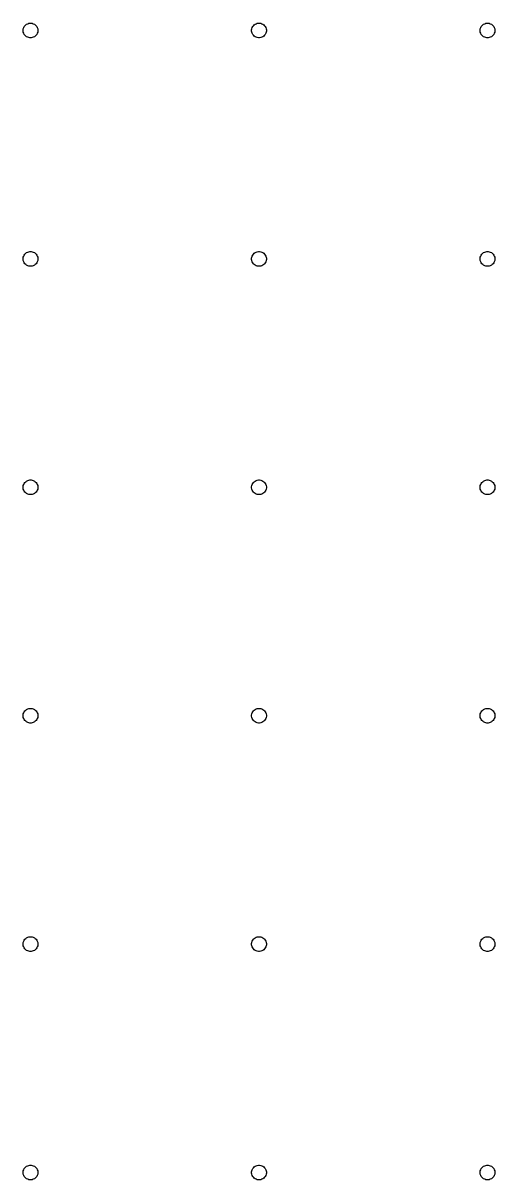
# Model space of a CAD drawing. Extents: x 184 to 397, y -389 to -28.
# Drawn here: x 324.4 to 396.6, y -389.2 to -212 of the extents above; entities that cross this region are included whole.
import ezdxf

# ---------------------------------------------------------------- set-up
doc = ezdxf.new("R2010")
doc.units = 0
doc.layers.add('BLACK', color=7, linetype='CONTINUOUS')

msp = doc.modelspace()

# ---------------------------------------------------------------- linework, layer by layer
at = {"layer": 'BLACK', "linetype": 'CONTINUOUS'}
for p, q in [((324.401222, -212.836206), (324.456016, -212.667567)), ((324.456016, -212.667567), (324.536517, -212.509576)), ((324.536517, -212.509576), (324.640741, -212.366123)), ((324.640741, -212.366123), (324.766124, -212.24074)), ((324.766124, -212.24074), (324.909577, -212.136516)), ((324.909577, -212.136516), (325.067568, -212.056015)), ((325.067568, -212.056015), (325.236207, -212.001221)), ((325.236207, -212.001221), (325.411341, -211.973482)), ((325.411341, -211.973482), (325.588659, -211.973482)), ((325.588659, -211.973482), (325.763793, -212.001221)), ((325.763793, -212.001221), (325.932432, -212.056015)), ((325.932432, -212.056015), (326.090423, -212.136516)), ((326.090423, -212.136516), (326.233876, -212.24074)), ((326.233876, -212.24074), (326.359259, -212.366123)), ((326.359259, -212.366123), (326.463483, -212.509576)), ((326.463483, -212.509576), (326.543984, -212.667567)), ((326.543984, -212.667567), (326.598778, -212.836206)), ((359.401222, -212.836206), (359.456016, -212.667567)), ((359.456016, -212.667567), (359.536517, -212.509576)), ((359.536517, -212.509576), (359.640741, -212.366123)), ((359.640741, -212.366123), (359.766124, -212.24074)), ((359.766124, -212.24074), (359.909577, -212.136516)), ((359.909577, -212.136516), (360.067568, -212.056015)), ((360.067568, -212.056015), (360.236207, -212.001221)), ((360.236207, -212.001221), (360.411341, -211.973482)), ((360.411341, -211.973482), (360.588659, -211.973482)), ((360.588659, -211.973482), (360.763793, -212.001221)), ((360.763793, -212.001221), (360.932432, -212.056015)), ((360.932432, -212.056015), (361.090423, -212.136516)), ((361.090423, -212.136516), (361.233876, -212.24074)), ((361.233876, -212.24074), (361.359259, -212.366123)), ((361.359259, -212.366123), (361.463483, -212.509576)), ((361.463483, -212.509576), (361.543984, -212.667567)), ((361.543984, -212.667567), (361.598778, -212.836206)), ((394.401222, -212.836206), (394.456016, -212.667567)), ((394.456016, -212.667567), (394.536517, -212.509576)), ((394.536517, -212.509576), (394.640741, -212.366123)), ((394.640741, -212.366123), (394.766124, -212.24074)), ((394.766124, -212.24074), (394.909577, -212.136516)), ((394.909577, -212.136516), (395.067568, -212.056015)), ((395.067568, -212.056015), (395.236207, -212.001221)), ((395.236207, -212.001221), (395.411341, -211.973482)), ((395.411341, -211.973482), (395.588659, -211.973482)), ((395.588659, -211.973482), (395.763793, -212.001221)), ((395.763793, -212.001221), (395.932432, -212.056015)), ((395.932432, -212.056015), (396.090423, -212.136516)), ((396.090423, -212.136516), (396.233876, -212.24074)), ((396.233876, -212.24074), (396.359259, -212.366123)), ((396.359259, -212.366123), (396.463483, -212.509576)), ((396.463483, -212.509576), (396.543984, -212.667567)), ((396.543984, -212.667567), (396.598778, -212.836206)), ((324.373483, -213.01134), (324.401222, -212.836206)), ((324.373483, -213.188658), (324.373483, -213.01134)), ((324.401222, -213.363792), (324.373483, -213.188658)), ((324.456016, -213.532431), (324.401222, -213.363792)), ((324.536517, -213.690422), (324.456016, -213.532431)), ((324.640741, -213.833875), (324.536517, -213.690422)), ((324.766124, -213.959258), (324.640741, -213.833875)), ((324.909577, -214.063482), (324.766124, -213.959258)), ((325.067568, -214.143983), (324.909577, -214.063482)), ((325.236207, -214.198777), (325.067568, -214.143983)), ((325.411341, -214.226516), (325.236207, -214.198777)), ((325.588659, -214.226516), (325.411341, -214.226516)), ((325.763793, -214.198777), (325.588659, -214.226516)), ((325.932432, -214.143983), (325.763793, -214.198777)), ((326.090423, -214.063482), (325.932432, -214.143983)), ((326.233876, -213.959258), (326.090423, -214.063482)), ((326.359259, -213.833875), (326.233876, -213.959258)), ((326.463483, -213.690422), (326.359259, -213.833875)), ((326.543984, -213.532431), (326.463483, -213.690422)), ((326.598778, -213.363792), (326.543984, -213.532431)), ((326.598778, -212.836206), (326.626517, -213.01134)), ((326.626517, -213.188658), (326.598778, -213.363792)), ((326.626517, -213.01134), (326.626517, -213.188658)), ((359.373483, -213.01134), (359.401222, -212.836206)), ((359.373483, -213.188658), (359.373483, -213.01134)), ((359.401222, -213.363792), (359.373483, -213.188658)), ((359.456016, -213.532431), (359.401222, -213.363792)), ((359.536517, -213.690422), (359.456016, -213.532431)), ((359.640741, -213.833875), (359.536517, -213.690422)), ((359.766124, -213.959258), (359.640741, -213.833875)), ((359.909577, -214.063482), (359.766124, -213.959258)), ((360.067568, -214.143983), (359.909577, -214.063482)), ((360.236207, -214.198777), (360.067568, -214.143983)), ((360.411341, -214.226516), (360.236207, -214.198777)), ((360.588659, -214.226516), (360.411341, -214.226516)), ((360.763793, -214.198777), (360.588659, -214.226516)), ((360.932432, -214.143983), (360.763793, -214.198777)), ((361.090423, -214.063482), (360.932432, -214.143983)), ((361.233876, -213.959258), (361.090423, -214.063482)), ((361.359259, -213.833875), (361.233876, -213.959258)), ((361.463483, -213.690422), (361.359259, -213.833875)), ((361.543984, -213.532431), (361.463483, -213.690422)), ((361.598778, -213.363792), (361.543984, -213.532431)), ((361.598778, -212.836206), (361.626517, -213.01134)), ((361.626517, -213.188658), (361.598778, -213.363792)), ((361.626517, -213.01134), (361.626517, -213.188658)), ((394.373483, -213.01134), (394.401222, -212.836206)), ((394.373483, -213.188658), (394.373483, -213.01134)), ((394.401222, -213.363792), (394.373483, -213.188658)), ((394.456016, -213.532431), (394.401222, -213.363792)), ((394.536517, -213.690422), (394.456016, -213.532431)), ((394.640741, -213.833875), (394.536517, -213.690422)), ((394.766124, -213.959258), (394.640741, -213.833875)), ((394.909577, -214.063482), (394.766124, -213.959258)), ((395.067568, -214.143983), (394.909577, -214.063482)), ((395.236207, -214.198777), (395.067568, -214.143983)), ((395.411341, -214.226516), (395.236207, -214.198777)), ((395.588659, -214.226516), (395.411341, -214.226516)), ((395.763793, -214.198777), (395.588659, -214.226516)), ((395.932432, -214.143983), (395.763793, -214.198777)), ((396.090423, -214.063482), (395.932432, -214.143983)), ((396.233876, -213.959258), (396.090423, -214.063482)), ((396.359259, -213.833875), (396.233876, -213.959258)), ((396.463483, -213.690422), (396.359259, -213.833875)), ((396.543984, -213.532431), (396.463483, -213.690422)), ((396.598778, -213.363792), (396.543984, -213.532431)), ((396.598778, -212.836206), (396.626517, -213.01134)), ((396.626517, -213.188658), (396.598778, -213.363792)), ((396.626517, -213.01134), (396.626517, -213.188658)), ((324.373483, -248.01134), (324.401222, -247.836206)), ((324.373483, -248.188658), (324.373483, -248.01134)), ((324.401222, -247.836206), (324.456016, -247.667567)), ((324.456016, -247.667567), (324.536517, -247.509576)), ((324.536517, -247.509576), (324.640741, -247.366123)), ((324.640741, -247.366123), (324.766124, -247.24074)), ((324.766124, -247.24074), (324.909577, -247.136516)), ((324.909577, -247.136516), (325.067568, -247.056015)), ((325.067568, -247.056015), (325.236207, -247.001221)), ((325.236207, -247.001221), (325.411341, -246.973482)), ((325.411341, -246.973482), (325.588659, -246.973482)), ((325.588659, -246.973482), (325.763793, -247.001221)), ((325.763793, -247.001221), (325.932432, -247.056015)), ((325.932432, -247.056015), (326.090423, -247.136516)), ((326.090423, -247.136516), (326.233876, -247.24074)), ((326.233876, -247.24074), (326.359259, -247.366123)), ((326.359259, -247.366123), (326.463483, -247.509576)), ((326.463483, -247.509576), (326.543984, -247.667567)), ((326.543984, -247.667567), (326.598778, -247.836206)), ((326.598778, -247.836206), (326.626517, -248.01134)), ((326.626517, -248.01134), (326.626517, -248.188658)), ((359.373483, -248.01134), (359.401222, -247.836206)), ((359.373483, -248.188658), (359.373483, -248.01134)), ((359.401222, -247.836206), (359.456016, -247.667567)), ((359.456016, -247.667567), (359.536517, -247.509576)), ((359.536517, -247.509576), (359.640741, -247.366123)), ((359.640741, -247.366123), (359.766124, -247.24074)), ((359.766124, -247.24074), (359.909577, -247.136516)), ((359.909577, -247.136516), (360.067568, -247.056015)), ((360.067568, -247.056015), (360.236207, -247.001221)), ((360.236207, -247.001221), (360.411341, -246.973482)), ((360.411341, -246.973482), (360.588659, -246.973482)), ((360.588659, -246.973482), (360.763793, -247.001221)), ((360.763793, -247.001221), (360.932432, -247.056015)), ((360.932432, -247.056015), (361.090423, -247.136516)), ((361.090423, -247.136516), (361.233876, -247.24074)), ((361.233876, -247.24074), (361.359259, -247.366123)), ((361.359259, -247.366123), (361.463483, -247.509576)), ((361.463483, -247.509576), (361.543984, -247.667567)), ((361.543984, -247.667567), (361.598778, -247.836206)), ((361.598778, -247.836206), (361.626517, -248.01134)), ((361.626517, -248.01134), (361.626517, -248.188658)), ((394.373483, -248.01134), (394.401222, -247.836206)), ((394.373483, -248.188658), (394.373483, -248.01134)), ((394.401222, -247.836206), (394.456016, -247.667567)), ((394.456016, -247.667567), (394.536517, -247.509576)), ((394.536517, -247.509576), (394.640741, -247.366123)), ((394.640741, -247.366123), (394.766124, -247.24074)), ((394.766124, -247.24074), (394.909577, -247.136516)), ((394.909577, -247.136516), (395.067568, -247.056015)), ((395.067568, -247.056015), (395.236207, -247.001221)), ((395.236207, -247.001221), (395.411341, -246.973482)), ((395.411341, -246.973482), (395.588659, -246.973482)), ((395.588659, -246.973482), (395.763793, -247.001221)), ((395.763793, -247.001221), (395.932432, -247.056015)), ((395.932432, -247.056015), (396.090423, -247.136516)), ((396.090423, -247.136516), (396.233876, -247.24074)), ((396.233876, -247.24074), (396.359259, -247.366123)), ((396.359259, -247.366123), (396.463483, -247.509576)), ((396.463483, -247.509576), (396.543984, -247.667567)), ((396.543984, -247.667567), (396.598778, -247.836206)), ((396.598778, -247.836206), (396.626517, -248.01134)), ((396.626517, -248.01134), (396.626517, -248.188658)), ((324.401222, -248.363792), (324.373483, -248.188658)), ((324.456016, -248.532431), (324.401222, -248.363792)), ((324.536517, -248.690422), (324.456016, -248.532431)), ((324.640741, -248.833875), (324.536517, -248.690422)), ((324.766124, -248.959258), (324.640741, -248.833875)), ((324.909577, -249.063482), (324.766124, -248.959258)), ((325.067568, -249.143983), (324.909577, -249.063482)), ((325.236207, -249.198777), (325.067568, -249.143983)), ((325.411341, -249.226516), (325.236207, -249.198777)), ((325.588659, -249.226516), (325.411341, -249.226516)), ((325.763793, -249.198777), (325.588659, -249.226516)), ((325.932432, -249.143983), (325.763793, -249.198777)), ((326.090423, -249.063482), (325.932432, -249.143983)), ((326.233876, -248.959258), (326.090423, -249.063482)), ((326.359259, -248.833875), (326.233876, -248.959258)), ((326.463483, -248.690422), (326.359259, -248.833875)), ((326.543984, -248.532431), (326.463483, -248.690422)), ((326.598778, -248.363792), (326.543984, -248.532431)), ((326.626517, -248.188658), (326.598778, -248.363792)), ((359.401222, -248.363792), (359.373483, -248.188658)), ((359.456016, -248.532431), (359.401222, -248.363792)), ((359.536517, -248.690422), (359.456016, -248.532431)), ((359.640741, -248.833875), (359.536517, -248.690422)), ((359.766124, -248.959258), (359.640741, -248.833875)), ((359.909577, -249.063482), (359.766124, -248.959258)), ((360.067568, -249.143983), (359.909577, -249.063482)), ((360.236207, -249.198777), (360.067568, -249.143983)), ((360.411341, -249.226516), (360.236207, -249.198777)), ((360.588659, -249.226516), (360.411341, -249.226516)), ((360.763793, -249.198777), (360.588659, -249.226516)), ((360.932432, -249.143983), (360.763793, -249.198777)), ((361.090423, -249.063482), (360.932432, -249.143983)), ((361.233876, -248.959258), (361.090423, -249.063482)), ((361.359259, -248.833875), (361.233876, -248.959258)), ((361.463483, -248.690422), (361.359259, -248.833875)), ((361.543984, -248.532431), (361.463483, -248.690422)), ((361.598778, -248.363792), (361.543984, -248.532431)), ((361.626517, -248.188658), (361.598778, -248.363792)), ((394.401222, -248.363792), (394.373483, -248.188658)), ((394.456016, -248.532431), (394.401222, -248.363792)), ((394.536517, -248.690422), (394.456016, -248.532431)), ((394.640741, -248.833875), (394.536517, -248.690422)), ((394.766124, -248.959258), (394.640741, -248.833875)), ((394.909577, -249.063482), (394.766124, -248.959258)), ((395.067568, -249.143983), (394.909577, -249.063482)), ((395.236207, -249.198777), (395.067568, -249.143983)), ((395.411341, -249.226516), (395.236207, -249.198777)), ((395.588659, -249.226516), (395.411341, -249.226516)), ((395.763793, -249.198777), (395.588659, -249.226516)), ((395.932432, -249.143983), (395.763793, -249.198777)), ((396.090423, -249.063482), (395.932432, -249.143983)), ((396.233876, -248.959258), (396.090423, -249.063482)), ((396.359259, -248.833875), (396.233876, -248.959258)), ((396.463483, -248.690422), (396.359259, -248.833875)), ((396.543984, -248.532431), (396.463483, -248.690422)), ((396.598778, -248.363792), (396.543984, -248.532431)), ((396.626517, -248.188658), (396.598778, -248.363792)), ((324.373483, -283.01134), (324.401222, -282.836206)), ((324.373483, -283.188658), (324.373483, -283.01134)), ((324.401222, -283.363792), (324.373483, -283.188658)), ((324.401222, -282.836206), (324.456016, -282.667567)), ((324.456016, -283.532431), (324.401222, -283.363792)), ((324.456016, -282.667567), (324.536517, -282.509576)), ((324.536517, -283.690422), (324.456016, -283.532431)), ((324.536517, -282.509576), (324.640741, -282.366123)), ((324.640741, -282.366123), (324.766124, -282.24074)), ((324.766124, -282.24074), (324.909577, -282.136516)), ((324.909577, -282.136516), (325.067568, -282.056015)), ((325.067568, -282.056015), (325.236207, -282.001221)), ((325.236207, -282.001221), (325.411341, -281.973482)), ((325.411341, -281.973482), (325.588659, -281.973482)), ((325.588659, -281.973482), (325.763793, -282.001221)), ((325.763793, -282.001221), (325.932432, -282.056015)), ((325.932432, -282.056015), (326.090423, -282.136516)), ((326.090423, -282.136516), (326.233876, -282.24074)), ((326.233876, -282.24074), (326.359259, -282.366123)), ((326.359259, -282.366123), (326.463483, -282.509576)), ((326.463483, -282.509576), (326.543984, -282.667567)), ((326.543984, -283.532431), (326.463483, -283.690422)), ((326.543984, -282.667567), (326.598778, -282.836206)), ((326.598778, -283.363792), (326.543984, -283.532431)), ((326.598778, -282.836206), (326.626517, -283.01134)), ((326.626517, -283.188658), (326.598778, -283.363792)), ((326.626517, -283.01134), (326.626517, -283.188658)), ((359.373483, -283.01134), (359.401222, -282.836206)), ((359.373483, -283.188658), (359.373483, -283.01134)), ((359.401222, -283.363792), (359.373483, -283.188658)), ((359.401222, -282.836206), (359.456016, -282.667567)), ((359.456016, -283.532431), (359.401222, -283.363792)), ((359.456016, -282.667567), (359.536517, -282.509576)), ((359.536517, -283.690422), (359.456016, -283.532431)), ((359.536517, -282.509576), (359.640741, -282.366123)), ((359.640741, -282.366123), (359.766124, -282.24074)), ((359.766124, -282.24074), (359.909577, -282.136516)), ((359.909577, -282.136516), (360.067568, -282.056015)), ((360.067568, -282.056015), (360.236207, -282.001221)), ((360.236207, -282.001221), (360.411341, -281.973482)), ((360.411341, -281.973482), (360.588659, -281.973482)), ((360.588659, -281.973482), (360.763793, -282.001221)), ((360.763793, -282.001221), (360.932432, -282.056015)), ((360.932432, -282.056015), (361.090423, -282.136516)), ((361.090423, -282.136516), (361.233876, -282.24074)), ((361.233876, -282.24074), (361.359259, -282.366123)), ((361.359259, -282.366123), (361.463483, -282.509576)), ((361.463483, -282.509576), (361.543984, -282.667567)), ((361.543984, -283.532431), (361.463483, -283.690422)), ((361.543984, -282.667567), (361.598778, -282.836206)), ((361.598778, -283.363792), (361.543984, -283.532431)), ((361.598778, -282.836206), (361.626517, -283.01134)), ((361.626517, -283.188658), (361.598778, -283.363792)), ((361.626517, -283.01134), (361.626517, -283.188658)), ((394.373483, -283.01134), (394.401222, -282.836206)), ((394.373483, -283.188658), (394.373483, -283.01134)), ((394.401222, -283.363792), (394.373483, -283.188658)), ((394.401222, -282.836206), (394.456016, -282.667567)), ((394.456016, -283.532431), (394.401222, -283.363792)), ((394.456016, -282.667567), (394.536517, -282.509576)), ((394.536517, -283.690422), (394.456016, -283.532431)), ((394.536517, -282.509576), (394.640741, -282.366123)), ((394.640741, -282.366123), (394.766124, -282.24074)), ((394.766124, -282.24074), (394.909577, -282.136516)), ((394.909577, -282.136516), (395.067568, -282.056015)), ((395.067568, -282.056015), (395.236207, -282.001221)), ((395.236207, -282.001221), (395.411341, -281.973482)), ((395.411341, -281.973482), (395.588659, -281.973482)), ((395.588659, -281.973482), (395.763793, -282.001221)), ((395.763793, -282.001221), (395.932432, -282.056015)), ((395.932432, -282.056015), (396.090423, -282.136516)), ((396.090423, -282.136516), (396.233876, -282.24074)), ((396.233876, -282.24074), (396.359259, -282.366123)), ((396.359259, -282.366123), (396.463483, -282.509576)), ((396.463483, -282.509576), (396.543984, -282.667567)), ((396.543984, -283.532431), (396.463483, -283.690422)), ((396.543984, -282.667567), (396.598778, -282.836206)), ((396.598778, -283.363792), (396.543984, -283.532431)), ((396.598778, -282.836206), (396.626517, -283.01134)), ((396.626517, -283.188658), (396.598778, -283.363792)), ((396.626517, -283.01134), (396.626517, -283.188658)), ((324.640741, -283.833875), (324.536517, -283.690422)), ((324.766124, -283.959258), (324.640741, -283.833875)), ((324.909577, -284.063482), (324.766124, -283.959258)), ((325.067568, -284.143983), (324.909577, -284.063482)), ((325.236207, -284.198777), (325.067568, -284.143983)), ((325.411341, -284.226516), (325.236207, -284.198777)), ((325.588659, -284.226516), (325.411341, -284.226516)), ((325.763793, -284.198777), (325.588659, -284.226516)), ((325.932432, -284.143983), (325.763793, -284.198777)), ((326.090423, -284.063482), (325.932432, -284.143983)), ((326.233876, -283.959258), (326.090423, -284.063482)), ((326.359259, -283.833875), (326.233876, -283.959258)), ((326.463483, -283.690422), (326.359259, -283.833875)), ((359.640741, -283.833875), (359.536517, -283.690422)), ((359.766124, -283.959258), (359.640741, -283.833875)), ((359.909577, -284.063482), (359.766124, -283.959258)), ((360.067568, -284.143983), (359.909577, -284.063482)), ((360.236207, -284.198777), (360.067568, -284.143983)), ((360.411341, -284.226516), (360.236207, -284.198777)), ((360.588659, -284.226516), (360.411341, -284.226516)), ((360.763793, -284.198777), (360.588659, -284.226516)), ((360.932432, -284.143983), (360.763793, -284.198777)), ((361.090423, -284.063482), (360.932432, -284.143983)), ((361.233876, -283.959258), (361.090423, -284.063482)), ((361.359259, -283.833875), (361.233876, -283.959258)), ((361.463483, -283.690422), (361.359259, -283.833875)), ((394.640741, -283.833875), (394.536517, -283.690422)), ((394.766124, -283.959258), (394.640741, -283.833875)), ((394.909577, -284.063482), (394.766124, -283.959258)), ((395.067568, -284.143983), (394.909577, -284.063482)), ((395.236207, -284.198777), (395.067568, -284.143983)), ((395.411341, -284.226516), (395.236207, -284.198777)), ((395.588659, -284.226516), (395.411341, -284.226516)), ((395.763793, -284.198777), (395.588659, -284.226516)), ((395.932432, -284.143983), (395.763793, -284.198777)), ((396.090423, -284.063482), (395.932432, -284.143983)), ((396.233876, -283.959258), (396.090423, -284.063482)), ((396.359259, -283.833875), (396.233876, -283.959258)), ((396.463483, -283.690422), (396.359259, -283.833875)), ((324.640741, -317.366123), (324.766124, -317.24074)), ((324.766124, -317.24074), (324.909577, -317.136516)), ((324.909577, -317.136516), (325.067568, -317.056015)), ((325.067568, -317.056015), (325.236207, -317.001221)), ((325.236207, -317.001221), (325.411341, -316.973482)), ((325.411341, -316.973482), (325.588659, -316.973482)), ((325.588659, -316.973482), (325.763793, -317.001221)), ((325.763793, -317.001221), (325.932432, -317.056015)), ((325.932432, -317.056015), (326.090423, -317.136516)), ((326.090423, -317.136516), (326.233876, -317.24074)), ((326.233876, -317.24074), (326.359259, -317.366123)), ((359.640741, -317.366123), (359.766124, -317.24074)), ((359.766124, -317.24074), (359.909577, -317.136516)), ((359.909577, -317.136516), (360.067568, -317.056015)), ((360.067568, -317.056015), (360.236207, -317.001221)), ((360.236207, -317.001221), (360.411341, -316.973482)), ((360.411341, -316.973482), (360.588659, -316.973482)), ((360.588659, -316.973482), (360.763793, -317.001221)), ((360.763793, -317.001221), (360.932432, -317.056015)), ((360.932432, -317.056015), (361.090423, -317.136516)), ((361.090423, -317.136516), (361.233876, -317.24074)), ((361.233876, -317.24074), (361.359259, -317.366123)), ((394.640741, -317.366123), (394.766124, -317.24074)), ((394.766124, -317.24074), (394.909577, -317.136516)), ((394.909577, -317.136516), (395.067568, -317.056015)), ((395.067568, -317.056015), (395.236207, -317.001221)), ((395.236207, -317.001221), (395.411341, -316.973482)), ((395.411341, -316.973482), (395.588659, -316.973482)), ((395.588659, -316.973482), (395.763793, -317.001221)), ((395.763793, -317.001221), (395.932432, -317.056015)), ((395.932432, -317.056015), (396.090423, -317.136516)), ((396.090423, -317.136516), (396.233876, -317.24074)), ((396.233876, -317.24074), (396.359259, -317.366123)), ((324.373483, -318.01134), (324.401222, -317.836206)), ((324.373483, -318.188658), (324.373483, -318.01134)), ((324.401222, -318.363792), (324.373483, -318.188658)), ((324.401222, -317.836206), (324.456016, -317.667567)), ((324.456016, -318.532431), (324.401222, -318.363792)), ((324.456016, -317.667567), (324.536517, -317.509576)), ((324.536517, -318.690422), (324.456016, -318.532431)), ((324.536517, -317.509576), (324.640741, -317.366123)), ((324.640741, -318.833875), (324.536517, -318.690422)), ((324.766124, -318.959258), (324.640741, -318.833875)), ((324.909577, -319.063482), (324.766124, -318.959258)), ((326.233876, -318.959258), (326.090423, -319.063482)), ((326.359259, -318.833875), (326.233876, -318.959258)), ((326.359259, -317.366123), (326.463483, -317.509576)), ((326.463483, -318.690422), (326.359259, -318.833875)), ((326.463483, -317.509576), (326.543984, -317.667567)), ((326.543984, -318.532431), (326.463483, -318.690422)), ((326.543984, -317.667567), (326.598778, -317.836206)), ((326.598778, -318.363792), (326.543984, -318.532431)), ((326.598778, -317.836206), (326.626517, -318.01134)), ((326.626517, -318.188658), (326.598778, -318.363792)), ((326.626517, -318.01134), (326.626517, -318.188658)), ((359.373483, -318.01134), (359.401222, -317.836206)), ((359.373483, -318.188658), (359.373483, -318.01134)), ((359.401222, -318.363792), (359.373483, -318.188658)), ((359.401222, -317.836206), (359.456016, -317.667567)), ((359.456016, -318.532431), (359.401222, -318.363792)), ((359.456016, -317.667567), (359.536517, -317.509576)), ((359.536517, -318.690422), (359.456016, -318.532431)), ((359.536517, -317.509576), (359.640741, -317.366123)), ((359.640741, -318.833875), (359.536517, -318.690422)), ((359.766124, -318.959258), (359.640741, -318.833875)), ((359.909577, -319.063482), (359.766124, -318.959258)), ((361.233876, -318.959258), (361.090423, -319.063482)), ((361.359259, -318.833875), (361.233876, -318.959258)), ((361.359259, -317.366123), (361.463483, -317.509576)), ((361.463483, -318.690422), (361.359259, -318.833875)), ((361.463483, -317.509576), (361.543984, -317.667567)), ((361.543984, -318.532431), (361.463483, -318.690422)), ((361.543984, -317.667567), (361.598778, -317.836206)), ((361.598778, -318.363792), (361.543984, -318.532431)), ((361.598778, -317.836206), (361.626517, -318.01134)), ((361.626517, -318.188658), (361.598778, -318.363792)), ((361.626517, -318.01134), (361.626517, -318.188658)), ((394.373483, -318.01134), (394.401222, -317.836206)), ((394.373483, -318.188658), (394.373483, -318.01134)), ((394.401222, -318.363792), (394.373483, -318.188658)), ((394.401222, -317.836206), (394.456016, -317.667567)), ((394.456016, -318.532431), (394.401222, -318.363792)), ((394.456016, -317.667567), (394.536517, -317.509576)), ((394.536517, -318.690422), (394.456016, -318.532431)), ((394.536517, -317.509576), (394.640741, -317.366123)), ((394.640741, -318.833875), (394.536517, -318.690422)), ((394.766124, -318.959258), (394.640741, -318.833875)), ((394.909577, -319.063482), (394.766124, -318.959258)), ((396.233876, -318.959258), (396.090423, -319.063482)), ((396.359259, -318.833875), (396.233876, -318.959258)), ((396.359259, -317.366123), (396.463483, -317.509576)), ((396.463483, -318.690422), (396.359259, -318.833875)), ((396.463483, -317.509576), (396.543984, -317.667567)), ((396.543984, -318.532431), (396.463483, -318.690422)), ((396.543984, -317.667567), (396.598778, -317.836206)), ((396.598778, -318.363792), (396.543984, -318.532431)), ((396.598778, -317.836206), (396.626517, -318.01134)), ((396.626517, -318.188658), (396.598778, -318.363792)), ((396.626517, -318.01134), (396.626517, -318.188658)), ((325.067568, -319.143983), (324.909577, -319.063482)), ((325.236207, -319.198777), (325.067568, -319.143983)), ((325.411341, -319.226516), (325.236207, -319.198777)), ((325.588659, -319.226516), (325.411341, -319.226516)), ((325.763793, -319.198777), (325.588659, -319.226516)), ((325.932432, -319.143983), (325.763793, -319.198777)), ((326.090423, -319.063482), (325.932432, -319.143983)), ((360.067568, -319.143983), (359.909577, -319.063482)), ((360.236207, -319.198777), (360.067568, -319.143983)), ((360.411341, -319.226516), (360.236207, -319.198777)), ((360.588659, -319.226516), (360.411341, -319.226516)), ((360.763793, -319.198777), (360.588659, -319.226516)), ((360.932432, -319.143983), (360.763793, -319.198777)), ((361.090423, -319.063482), (360.932432, -319.143983)), ((395.067568, -319.143983), (394.909577, -319.063482)), ((395.236207, -319.198777), (395.067568, -319.143983)), ((395.411341, -319.226516), (395.236207, -319.198777)), ((395.588659, -319.226516), (395.411341, -319.226516)), ((395.763793, -319.198777), (395.588659, -319.226516)), ((395.932432, -319.143983), (395.763793, -319.198777)), ((396.090423, -319.063482), (395.932432, -319.143983)), ((324.401222, -352.836206), (324.456016, -352.667567)), ((324.456016, -352.667567), (324.536517, -352.509576)), ((324.536517, -352.509576), (324.640741, -352.366123)), ((324.640741, -352.366123), (324.766124, -352.24074)), ((324.766124, -352.24074), (324.909577, -352.136516)), ((324.909577, -352.136516), (325.067568, -352.056015)), ((325.067568, -352.056015), (325.236207, -352.001221)), ((325.236207, -352.001221), (325.411341, -351.973482)), ((325.411341, -351.973482), (325.588659, -351.973482)), ((325.588659, -351.973482), (325.763793, -352.001221)), ((325.763793, -352.001221), (325.932432, -352.056015)), ((325.932432, -352.056015), (326.090423, -352.136516)), ((326.090423, -352.136516), (326.233876, -352.24074)), ((326.233876, -352.24074), (326.359259, -352.366123)), ((326.359259, -352.366123), (326.463483, -352.509576)), ((326.463483, -352.509576), (326.543984, -352.667567)), ((326.543984, -352.667567), (326.598778, -352.836206)), ((359.401222, -352.836206), (359.456016, -352.667567)), ((359.456016, -352.667567), (359.536517, -352.509576)), ((359.536517, -352.509576), (359.640741, -352.366123)), ((359.640741, -352.366123), (359.766124, -352.24074)), ((359.766124, -352.24074), (359.909577, -352.136516)), ((359.909577, -352.136516), (360.067568, -352.056015)), ((360.067568, -352.056015), (360.236207, -352.001221)), ((360.236207, -352.001221), (360.411341, -351.973482)), ((360.411341, -351.973482), (360.588659, -351.973482)), ((360.588659, -351.973482), (360.763793, -352.001221)), ((360.763793, -352.001221), (360.932432, -352.056015)), ((360.932432, -352.056015), (361.090423, -352.136516)), ((361.090423, -352.136516), (361.233876, -352.24074)), ((361.233876, -352.24074), (361.359259, -352.366123)), ((361.359259, -352.366123), (361.463483, -352.509576)), ((361.463483, -352.509576), (361.543984, -352.667567)), ((361.543984, -352.667567), (361.598778, -352.836206)), ((394.401222, -352.836206), (394.456016, -352.667567)), ((394.456016, -352.667567), (394.536517, -352.509576)), ((394.536517, -352.509576), (394.640741, -352.366123)), ((394.640741, -352.366123), (394.766124, -352.24074)), ((394.766124, -352.24074), (394.909577, -352.136516)), ((394.909577, -352.136516), (395.067568, -352.056015)), ((395.067568, -352.056015), (395.236207, -352.001221)), ((395.236207, -352.001221), (395.411341, -351.973482)), ((395.411341, -351.973482), (395.588659, -351.973482)), ((395.588659, -351.973482), (395.763793, -352.001221)), ((395.763793, -352.001221), (395.932432, -352.056015)), ((395.932432, -352.056015), (396.090423, -352.136516)), ((396.090423, -352.136516), (396.233876, -352.24074)), ((396.233876, -352.24074), (396.359259, -352.366123)), ((396.359259, -352.366123), (396.463483, -352.509576)), ((396.463483, -352.509576), (396.543984, -352.667567)), ((396.543984, -352.667567), (396.598778, -352.836206)), ((324.373483, -353.01134), (324.401222, -352.836206)), ((324.373483, -353.188658), (324.373483, -353.01134)), ((324.401222, -353.363792), (324.373483, -353.188658)), ((324.456016, -353.532431), (324.401222, -353.363792)), ((324.536517, -353.690422), (324.456016, -353.532431)), ((324.640741, -353.833875), (324.536517, -353.690422)), ((324.766124, -353.959258), (324.640741, -353.833875)), ((324.909577, -354.063482), (324.766124, -353.959258)), ((325.067568, -354.143983), (324.909577, -354.063482)), ((325.236207, -354.198777), (325.067568, -354.143983)), ((325.411341, -354.226516), (325.236207, -354.198777)), ((325.588659, -354.226516), (325.411341, -354.226516)), ((325.763793, -354.198777), (325.588659, -354.226516)), ((325.932432, -354.143983), (325.763793, -354.198777)), ((326.090423, -354.063482), (325.932432, -354.143983)), ((326.233876, -353.959258), (326.090423, -354.063482)), ((326.359259, -353.833875), (326.233876, -353.959258)), ((326.463483, -353.690422), (326.359259, -353.833875)), ((326.543984, -353.532431), (326.463483, -353.690422)), ((326.598778, -353.363792), (326.543984, -353.532431)), ((326.598778, -352.836206), (326.626517, -353.01134)), ((326.626517, -353.188658), (326.598778, -353.363792)), ((326.626517, -353.01134), (326.626517, -353.188658)), ((359.373483, -353.01134), (359.401222, -352.836206)), ((359.373483, -353.188658), (359.373483, -353.01134)), ((359.401222, -353.363792), (359.373483, -353.188658)), ((359.456016, -353.532431), (359.401222, -353.363792)), ((359.536517, -353.690422), (359.456016, -353.532431)), ((359.640741, -353.833875), (359.536517, -353.690422)), ((359.766124, -353.959258), (359.640741, -353.833875)), ((359.909577, -354.063482), (359.766124, -353.959258)), ((360.067568, -354.143983), (359.909577, -354.063482)), ((360.236207, -354.198777), (360.067568, -354.143983)), ((360.411341, -354.226516), (360.236207, -354.198777)), ((360.588659, -354.226516), (360.411341, -354.226516)), ((360.763793, -354.198777), (360.588659, -354.226516)), ((360.932432, -354.143983), (360.763793, -354.198777)), ((361.090423, -354.063482), (360.932432, -354.143983)), ((361.233876, -353.959258), (361.090423, -354.063482)), ((361.359259, -353.833875), (361.233876, -353.959258)), ((361.463483, -353.690422), (361.359259, -353.833875)), ((361.543984, -353.532431), (361.463483, -353.690422)), ((361.598778, -353.363792), (361.543984, -353.532431)), ((361.598778, -352.836206), (361.626517, -353.01134)), ((361.626517, -353.188658), (361.598778, -353.363792)), ((361.626517, -353.01134), (361.626517, -353.188658)), ((394.373483, -353.01134), (394.401222, -352.836206)), ((394.373483, -353.188658), (394.373483, -353.01134)), ((394.401222, -353.363792), (394.373483, -353.188658)), ((394.456016, -353.532431), (394.401222, -353.363792)), ((394.536517, -353.690422), (394.456016, -353.532431)), ((394.640741, -353.833875), (394.536517, -353.690422)), ((394.766124, -353.959258), (394.640741, -353.833875)), ((394.909577, -354.063482), (394.766124, -353.959258)), ((395.067568, -354.143983), (394.909577, -354.063482)), ((395.236207, -354.198777), (395.067568, -354.143983)), ((395.411341, -354.226516), (395.236207, -354.198777)), ((395.588659, -354.226516), (395.411341, -354.226516)), ((395.763793, -354.198777), (395.588659, -354.226516)), ((395.932432, -354.143983), (395.763793, -354.198777)), ((396.090423, -354.063482), (395.932432, -354.143983)), ((396.233876, -353.959258), (396.090423, -354.063482)), ((396.359259, -353.833875), (396.233876, -353.959258)), ((396.463483, -353.690422), (396.359259, -353.833875)), ((396.543984, -353.532431), (396.463483, -353.690422)), ((396.598778, -353.363792), (396.543984, -353.532431)), ((396.598778, -352.836206), (396.626517, -353.01134)), ((396.626517, -353.188658), (396.598778, -353.363792)), ((396.626517, -353.01134), (396.626517, -353.188658)), ((324.373483, -388.01134), (324.401222, -387.836206)), ((324.373483, -388.188658), (324.373483, -388.01134)), ((324.401222, -387.836206), (324.456016, -387.667567)), ((324.456016, -387.667567), (324.536517, -387.509576)), ((324.536517, -387.509576), (324.640741, -387.366123)), ((324.640741, -387.366123), (324.766124, -387.24074)), ((324.766124, -387.24074), (324.909577, -387.136516)), ((324.909577, -387.136516), (325.067568, -387.056015)), ((325.067568, -387.056015), (325.236207, -387.001221)), ((325.236207, -387.001221), (325.411341, -386.973482)), ((325.411341, -386.973482), (325.588659, -386.973482)), ((325.588659, -386.973482), (325.763793, -387.001221)), ((325.763793, -387.001221), (325.932432, -387.056015)), ((325.932432, -387.056015), (326.090423, -387.136516)), ((326.090423, -387.136516), (326.233876, -387.24074)), ((326.233876, -387.24074), (326.359259, -387.366123)), ((326.359259, -387.366123), (326.463483, -387.509576)), ((326.463483, -387.509576), (326.543984, -387.667567)), ((326.543984, -387.667567), (326.598778, -387.836206)), ((326.598778, -387.836206), (326.626517, -388.01134)), ((326.626517, -388.01134), (326.626517, -388.188658)), ((359.373483, -388.01134), (359.401222, -387.836206)), ((359.373483, -388.188658), (359.373483, -388.01134)), ((359.401222, -387.836206), (359.456016, -387.667567)), ((359.456016, -387.667567), (359.536517, -387.509576)), ((359.536517, -387.509576), (359.640741, -387.366123)), ((359.640741, -387.366123), (359.766124, -387.24074)), ((359.766124, -387.24074), (359.909577, -387.136516)), ((359.909577, -387.136516), (360.067568, -387.056015)), ((360.067568, -387.056015), (360.236207, -387.001221)), ((360.236207, -387.001221), (360.411341, -386.973482)), ((360.411341, -386.973482), (360.588659, -386.973482)), ((360.588659, -386.973482), (360.763793, -387.001221)), ((360.763793, -387.001221), (360.932432, -387.056015)), ((360.932432, -387.056015), (361.090423, -387.136516)), ((361.090423, -387.136516), (361.233876, -387.24074)), ((361.233876, -387.24074), (361.359259, -387.366123)), ((361.359259, -387.366123), (361.463483, -387.509576)), ((361.463483, -387.509576), (361.543984, -387.667567)), ((361.543984, -387.667567), (361.598778, -387.836206)), ((361.598778, -387.836206), (361.626517, -388.01134)), ((361.626517, -388.01134), (361.626517, -388.188658)), ((394.373483, -388.01134), (394.401222, -387.836206)), ((394.373483, -388.188658), (394.373483, -388.01134)), ((394.401222, -387.836206), (394.456016, -387.667567)), ((394.456016, -387.667567), (394.536517, -387.509576)), ((394.536517, -387.509576), (394.640741, -387.366123)), ((394.640741, -387.366123), (394.766124, -387.24074)), ((394.766124, -387.24074), (394.909577, -387.136516)), ((394.909577, -387.136516), (395.067568, -387.056015)), ((395.067568, -387.056015), (395.236207, -387.001221)), ((395.236207, -387.001221), (395.411341, -386.973482)), ((395.411341, -386.973482), (395.588659, -386.973482)), ((395.588659, -386.973482), (395.763793, -387.001221)), ((395.763793, -387.001221), (395.932432, -387.056015)), ((395.932432, -387.056015), (396.090423, -387.136516)), ((396.090423, -387.136516), (396.233876, -387.24074)), ((396.233876, -387.24074), (396.359259, -387.366123)), ((396.359259, -387.366123), (396.463483, -387.509576)), ((396.463483, -387.509576), (396.543984, -387.667567)), ((396.543984, -387.667567), (396.598778, -387.836206)), ((396.598778, -387.836206), (396.626517, -388.01134)), ((396.626517, -388.01134), (396.626517, -388.188658)), ((324.401222, -388.363792), (324.373483, -388.188658)), ((324.456016, -388.532431), (324.401222, -388.363792)), ((324.536517, -388.690422), (324.456016, -388.532431)), ((324.640741, -388.833875), (324.536517, -388.690422)), ((324.766124, -388.959258), (324.640741, -388.833875)), ((324.909577, -389.063482), (324.766124, -388.959258)), ((325.067568, -389.143983), (324.909577, -389.063482)), ((325.236207, -389.198777), (325.067568, -389.143983)), ((325.411341, -389.226516), (325.236207, -389.198777)), ((325.588659, -389.226516), (325.411341, -389.226516)), ((325.763793, -389.198777), (325.588659, -389.226516)), ((325.932432, -389.143983), (325.763793, -389.198777)), ((326.090423, -389.063482), (325.932432, -389.143983)), ((326.233876, -388.959258), (326.090423, -389.063482)), ((326.359259, -388.833875), (326.233876, -388.959258)), ((326.463483, -388.690422), (326.359259, -388.833875)), ((326.543984, -388.532431), (326.463483, -388.690422)), ((326.598778, -388.363792), (326.543984, -388.532431)), ((326.626517, -388.188658), (326.598778, -388.363792)), ((359.401222, -388.363792), (359.373483, -388.188658)), ((359.456016, -388.532431), (359.401222, -388.363792)), ((359.536517, -388.690422), (359.456016, -388.532431)), ((359.640741, -388.833875), (359.536517, -388.690422)), ((359.766124, -388.959258), (359.640741, -388.833875)), ((359.909577, -389.063482), (359.766124, -388.959258)), ((360.067568, -389.143983), (359.909577, -389.063482)), ((360.236207, -389.198777), (360.067568, -389.143983)), ((360.411341, -389.226516), (360.236207, -389.198777)), ((360.588659, -389.226516), (360.411341, -389.226516)), ((360.763793, -389.198777), (360.588659, -389.226516)), ((360.932432, -389.143983), (360.763793, -389.198777)), ((361.090423, -389.063482), (360.932432, -389.143983)), ((361.233876, -388.959258), (361.090423, -389.063482)), ((361.359259, -388.833875), (361.233876, -388.959258)), ((361.463483, -388.690422), (361.359259, -388.833875)), ((361.543984, -388.532431), (361.463483, -388.690422)), ((361.598778, -388.363792), (361.543984, -388.532431)), ((361.626517, -388.188658), (361.598778, -388.363792)), ((394.401222, -388.363792), (394.373483, -388.188658)), ((394.456016, -388.532431), (394.401222, -388.363792)), ((394.536517, -388.690422), (394.456016, -388.532431)), ((394.640741, -388.833875), (394.536517, -388.690422)), ((394.766124, -388.959258), (394.640741, -388.833875)), ((394.909577, -389.063482), (394.766124, -388.959258)), ((395.067568, -389.143983), (394.909577, -389.063482)), ((395.236207, -389.198777), (395.067568, -389.143983)), ((395.411341, -389.226516), (395.236207, -389.198777)), ((395.588659, -389.226516), (395.411341, -389.226516)), ((395.763793, -389.198777), (395.588659, -389.226516)), ((395.932432, -389.143983), (395.763793, -389.198777)), ((396.090423, -389.063482), (395.932432, -389.143983)), ((396.233876, -388.959258), (396.090423, -389.063482)), ((396.359259, -388.833875), (396.233876, -388.959258)), ((396.463483, -388.690422), (396.359259, -388.833875)), ((396.543984, -388.532431), (396.463483, -388.690422)), ((396.598778, -388.363792), (396.543984, -388.532431)), ((396.626517, -388.188658), (396.598778, -388.363792))]:
    msp.add_line(p, q, dxfattribs=at)

doc.saveas('drawing.dxf')
